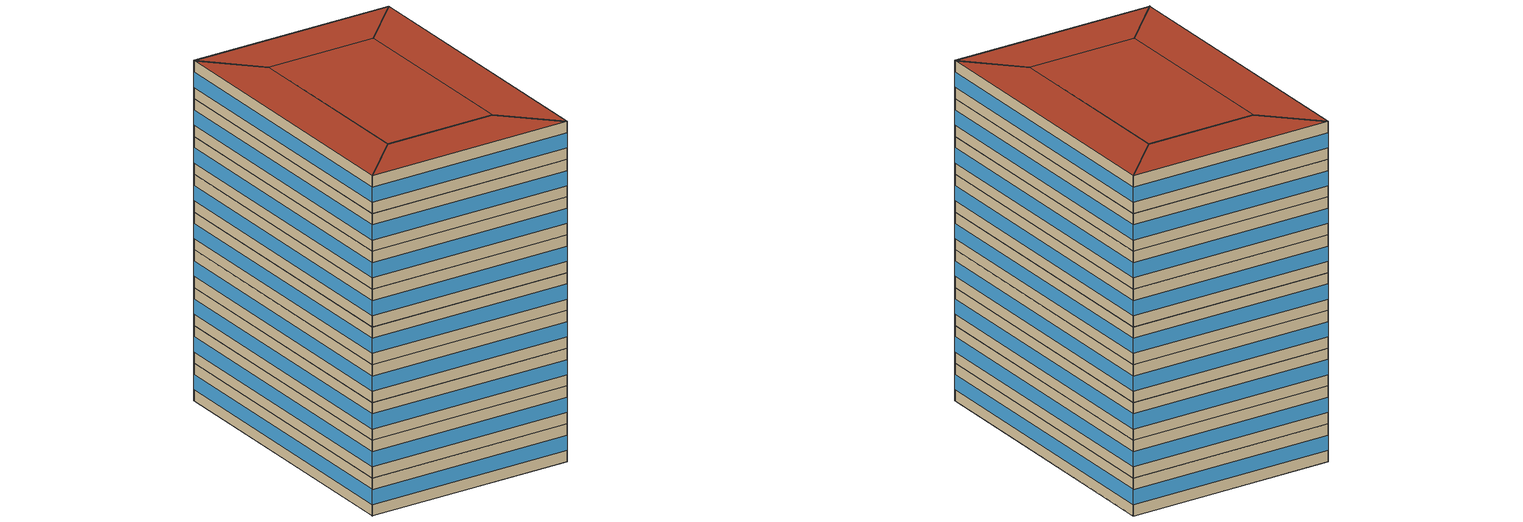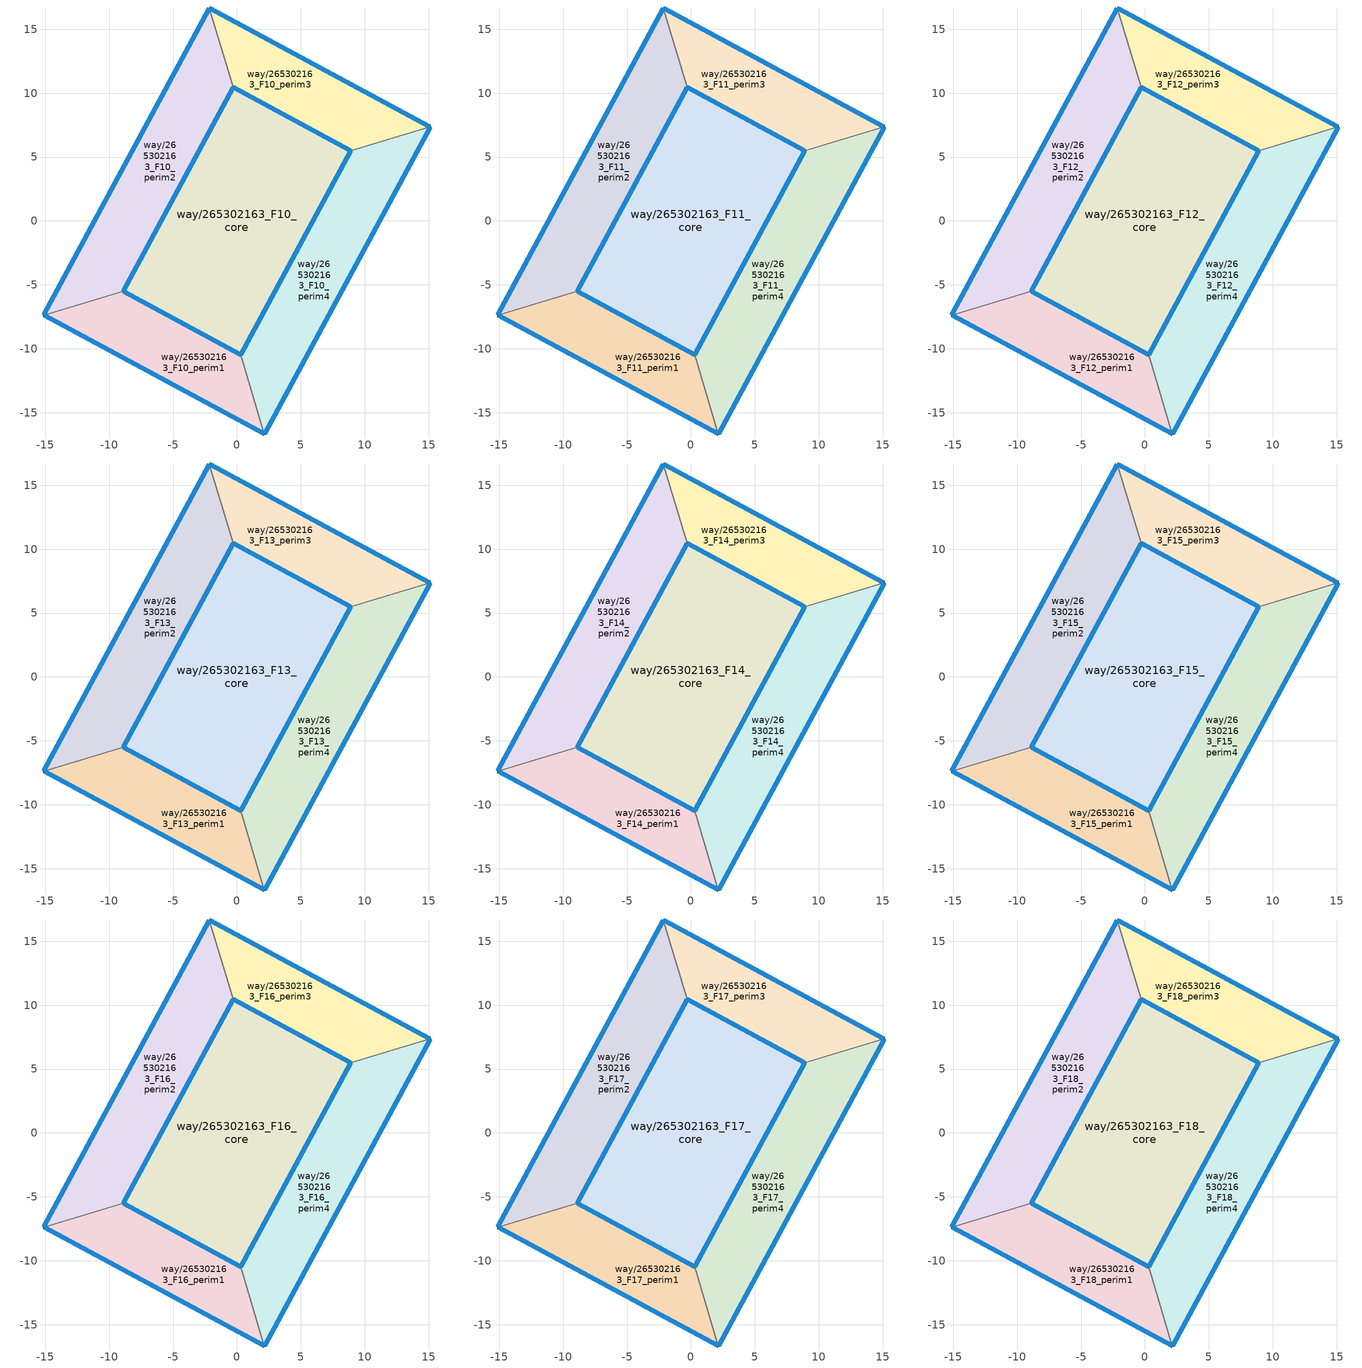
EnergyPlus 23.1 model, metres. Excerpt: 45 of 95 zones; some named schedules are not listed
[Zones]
way/265302163_F10_perim1
 floor to way/265302163_F9_perim1 (Floor_Construction): 2.15,-16.66 0.3,-10.47 -8.91,-5.5 -15.1,-7.35 z35
 wall outside (Wall_Construction): 2.15,-16.66 -15.1,-7.35 / -8.91,-5.5 0.3,-10.47 z35:38.5
 wall to way/265302163_F10_perim4 (Wall_Construction): 0.3,-10.47 2.15,-16.66 z35:38.5
 wall to way/265302163_F10_perim2 (Wall_Construction): -15.1,-7.35 -8.91,-5.5 z35:38.5
 window (Window_Construction): 2.14,-16.65 -15.09,-7.36 / -8.9,-5.5 0.29,-10.46 z36.05:37.45
way/265302163_F10_perim2
 floor to way/265302163_F9_perim2 (Floor_Construction): -8.91,-5.5 -0.3,10.46 -2.15,16.66 -15.1,-7.35 z35
 wall outside (Wall_Construction): -15.1,-7.35 -2.15,16.66 / -0.3,10.46 -8.91,-5.5 z35:38.5
 wall to way/265302163_F10_perim3 (Wall_Construction): -2.15,16.66 -0.3,10.46 z35:38.5
 window (Window_Construction): -15.09,-7.34 -2.16,16.64 / -0.3,10.46 -8.9,-5.49 z36.05:37.45
way/265302163_F10_perim3
 floor to way/265302163_F9_perim3 (Floor_Construction): 15.1,7.35 -2.15,16.66 -0.3,10.46 8.91,5.5 z35
 wall outside (Wall_Construction): -2.15,16.66 15.1,7.35 / 8.91,5.5 -0.3,10.46 z35:38.5
 wall to way/265302163_F10_perim4 (Wall_Construction): 15.1,7.35 8.91,5.5 z35:38.5
 window (Window_Construction): -2.15,16.65 15.09,7.36 / 8.9,5.5 -0.3,10.46 z36.05:37.45
way/265302163_F10_perim4
 floor to way/265302163_F9_perim4 (Floor_Construction): 2.15,-16.66 15.1,7.35 8.91,5.5 0.3,-10.47 z35
 wall outside (Wall_Construction): 15.1,7.35 2.15,-16.66 / 0.3,-10.47 8.91,5.5 z35:38.5
 window (Window_Construction): 15.09,7.34 2.16,-16.64 / 0.3,-10.46 8.9,5.49 z36.05:37.45
way/265302163_F10_core
 floor to way/265302163_F9_core (Floor_Construction): 8.91,5.5 0.3,-10.47 -8.91,-5.5 -0.3,10.46 z35
 wall outside (Wall_Construction): -8.91,-5.5 0.3,-10.47 8.91,5.5 -0.3,10.46 -8.91,-5.5 z35:38.5
 window (Window_Construction): -8.9,-5.5 0.29,-10.46 / 8.9,5.5 -0.3,10.46 / -0.3,10.46 -8.9,-5.49 / 0.3,-10.46 8.9,5.49 z36.05:37.45
way/265302163_F11_perim1
 floor to way/265302163_F10_perim1 (Floor_Construction): 2.15,-16.66 0.3,-10.47 -8.91,-5.5 -15.1,-7.35 z38.5
 wall outside (Wall_Construction): 2.15,-16.66 -15.1,-7.35 / -8.91,-5.5 0.3,-10.47 z38.5:42
 wall to way/265302163_F11_perim4 (Wall_Construction): 0.3,-10.47 2.15,-16.66 z38.5:42
 wall to way/265302163_F11_perim2 (Wall_Construction): -15.1,-7.35 -8.91,-5.5 z38.5:42
 window (Window_Construction): 2.14,-16.65 -15.09,-7.36 / -8.9,-5.5 0.29,-10.46 z39.55:40.95
way/265302163_F11_perim2
 floor to way/265302163_F10_perim2 (Floor_Construction): -8.91,-5.5 -0.3,10.46 -2.15,16.66 -15.1,-7.35 z38.5
 wall outside (Wall_Construction): -15.1,-7.35 -2.15,16.66 / -0.3,10.46 -8.91,-5.5 z38.5:42
 wall to way/265302163_F11_perim3 (Wall_Construction): -2.15,16.66 -0.3,10.46 z38.5:42
 window (Window_Construction): -15.09,-7.34 -2.16,16.64 / -0.3,10.46 -8.9,-5.49 z39.55:40.95
way/265302163_F11_perim3
 floor to way/265302163_F10_perim3 (Floor_Construction): 15.1,7.35 -2.15,16.66 -0.3,10.46 8.91,5.5 z38.5
 wall outside (Wall_Construction): -2.15,16.66 15.1,7.35 / 8.91,5.5 -0.3,10.46 z38.5:42
 wall to way/265302163_F11_perim4 (Wall_Construction): 15.1,7.35 8.91,5.5 z38.5:42
 window (Window_Construction): -2.15,16.65 15.09,7.36 / 8.9,5.5 -0.3,10.46 z39.55:40.95
way/265302163_F11_perim4
 floor to way/265302163_F10_perim4 (Floor_Construction): 2.15,-16.66 15.1,7.35 8.91,5.5 0.3,-10.47 z38.5
 wall outside (Wall_Construction): 15.1,7.35 2.15,-16.66 / 0.3,-10.47 8.91,5.5 z38.5:42
 window (Window_Construction): 15.09,7.34 2.16,-16.64 / 0.3,-10.46 8.9,5.49 z39.55:40.95
way/265302163_F11_core
 floor to way/265302163_F10_core (Floor_Construction): 8.91,5.5 0.3,-10.47 -8.91,-5.5 -0.3,10.46 z38.5
 wall outside (Wall_Construction): -8.91,-5.5 0.3,-10.47 8.91,5.5 -0.3,10.46 -8.91,-5.5 z38.5:42
 window (Window_Construction): -8.9,-5.5 0.29,-10.46 / 8.9,5.5 -0.3,10.46 / -0.3,10.46 -8.9,-5.49 / 0.3,-10.46 8.9,5.49 z39.55:40.95
way/265302163_F12_perim1
 floor to way/265302163_F11_perim1 (Floor_Construction): 2.15,-16.66 0.3,-10.47 -8.91,-5.5 -15.1,-7.35 z42
 wall outside (Wall_Construction): 2.15,-16.66 -15.1,-7.35 / -8.91,-5.5 0.3,-10.47 z42:45.5
 wall to way/265302163_F12_perim4 (Wall_Construction): 0.3,-10.47 2.15,-16.66 z42:45.5
 wall to way/265302163_F12_perim2 (Wall_Construction): -15.1,-7.35 -8.91,-5.5 z42:45.5
 window (Window_Construction): 2.14,-16.65 -15.09,-7.36 / -8.9,-5.5 0.29,-10.46 z43.05:44.45
way/265302163_F12_perim2
 floor to way/265302163_F11_perim2 (Floor_Construction): -8.91,-5.5 -0.3,10.46 -2.15,16.66 -15.1,-7.35 z42
 wall outside (Wall_Construction): -15.1,-7.35 -2.15,16.66 / -0.3,10.46 -8.91,-5.5 z42:45.5
 wall to way/265302163_F12_perim3 (Wall_Construction): -2.15,16.66 -0.3,10.46 z42:45.5
 window (Window_Construction): -15.09,-7.34 -2.16,16.64 / -0.3,10.46 -8.9,-5.49 z43.05:44.45
way/265302163_F12_perim3
 floor to way/265302163_F11_perim3 (Floor_Construction): 15.1,7.35 -2.15,16.66 -0.3,10.46 8.91,5.5 z42
 wall outside (Wall_Construction): -2.15,16.66 15.1,7.35 / 8.91,5.5 -0.3,10.46 z42:45.5
 wall to way/265302163_F12_perim4 (Wall_Construction): 15.1,7.35 8.91,5.5 z42:45.5
 window (Window_Construction): -2.15,16.65 15.09,7.36 / 8.9,5.5 -0.3,10.46 z43.05:44.45
way/265302163_F12_perim4
 floor to way/265302163_F11_perim4 (Floor_Construction): 2.15,-16.66 15.1,7.35 8.91,5.5 0.3,-10.47 z42
 wall outside (Wall_Construction): 15.1,7.35 2.15,-16.66 / 0.3,-10.47 8.91,5.5 z42:45.5
 window (Window_Construction): 15.09,7.34 2.16,-16.64 / 0.3,-10.46 8.9,5.49 z43.05:44.45
way/265302163_F12_core
 floor to way/265302163_F11_core (Floor_Construction): 8.91,5.5 0.3,-10.47 -8.91,-5.5 -0.3,10.46 z42
 wall outside (Wall_Construction): -8.91,-5.5 0.3,-10.47 8.91,5.5 -0.3,10.46 -8.91,-5.5 z42:45.5
 window (Window_Construction): -8.9,-5.5 0.29,-10.46 / 8.9,5.5 -0.3,10.46 / -0.3,10.46 -8.9,-5.49 / 0.3,-10.46 8.9,5.49 z43.05:44.45
way/265302163_F13_perim1
 floor to way/265302163_F12_perim1 (Floor_Construction): 2.15,-16.66 0.3,-10.47 -8.91,-5.5 -15.1,-7.35 z45.5
 wall outside (Wall_Construction): 2.15,-16.66 -15.1,-7.35 / -8.91,-5.5 0.3,-10.47 z45.5:49
 wall to way/265302163_F13_perim4 (Wall_Construction): 0.3,-10.47 2.15,-16.66 z45.5:49
 wall to way/265302163_F13_perim2 (Wall_Construction): -15.1,-7.35 -8.91,-5.5 z45.5:49
 window (Window_Construction): 2.14,-16.65 -15.09,-7.36 / -8.9,-5.5 0.29,-10.46 z46.55:47.95
way/265302163_F13_perim2
 floor to way/265302163_F12_perim2 (Floor_Construction): -8.91,-5.5 -0.3,10.46 -2.15,16.66 -15.1,-7.35 z45.5
 wall outside (Wall_Construction): -15.1,-7.35 -2.15,16.66 / -0.3,10.46 -8.91,-5.5 z45.5:49
 wall to way/265302163_F13_perim3 (Wall_Construction): -2.15,16.66 -0.3,10.46 z45.5:49
 window (Window_Construction): -15.09,-7.34 -2.16,16.64 / -0.3,10.46 -8.9,-5.49 z46.55:47.95
way/265302163_F13_perim3
 floor to way/265302163_F12_perim3 (Floor_Construction): 15.1,7.35 -2.15,16.66 -0.3,10.46 8.91,5.5 z45.5
 wall outside (Wall_Construction): -2.15,16.66 15.1,7.35 / 8.91,5.5 -0.3,10.46 z45.5:49
 wall to way/265302163_F13_perim4 (Wall_Construction): 15.1,7.35 8.91,5.5 z45.5:49
 window (Window_Construction): -2.15,16.65 15.09,7.36 / 8.9,5.5 -0.3,10.46 z46.55:47.95
way/265302163_F13_perim4
 floor to way/265302163_F12_perim4 (Floor_Construction): 2.15,-16.66 15.1,7.35 8.91,5.5 0.3,-10.47 z45.5
 wall outside (Wall_Construction): 15.1,7.35 2.15,-16.66 / 0.3,-10.47 8.91,5.5 z45.5:49
 window (Window_Construction): 15.09,7.34 2.16,-16.64 / 0.3,-10.46 8.9,5.49 z46.55:47.95
way/265302163_F13_core
 floor to way/265302163_F12_core (Floor_Construction): 8.91,5.5 0.3,-10.47 -8.91,-5.5 -0.3,10.46 z45.5
 wall outside (Wall_Construction): -8.91,-5.5 0.3,-10.47 8.91,5.5 -0.3,10.46 -8.91,-5.5 z45.5:49
 window (Window_Construction): -8.9,-5.5 0.29,-10.46 / 8.9,5.5 -0.3,10.46 / -0.3,10.46 -8.9,-5.49 / 0.3,-10.46 8.9,5.49 z46.55:47.95
way/265302163_F14_perim1
 floor to way/265302163_F13_perim1 (Floor_Construction): 2.15,-16.66 0.3,-10.47 -8.91,-5.5 -15.1,-7.35 z49
 wall outside (Wall_Construction): 2.15,-16.66 -15.1,-7.35 / -8.91,-5.5 0.3,-10.47 z49:52.5
 wall to way/265302163_F14_perim4 (Wall_Construction): 0.3,-10.47 2.15,-16.66 z49:52.5
 wall to way/265302163_F14_perim2 (Wall_Construction): -15.1,-7.35 -8.91,-5.5 z49:52.5
 window (Window_Construction): 2.14,-16.65 -15.09,-7.36 / -8.9,-5.5 0.29,-10.46 z50.05:51.45
way/265302163_F14_perim2
 floor to way/265302163_F13_perim2 (Floor_Construction): -8.91,-5.5 -0.3,10.46 -2.15,16.66 -15.1,-7.35 z49
 wall outside (Wall_Construction): -15.1,-7.35 -2.15,16.66 / -0.3,10.46 -8.91,-5.5 z49:52.5
 wall to way/265302163_F14_perim3 (Wall_Construction): -2.15,16.66 -0.3,10.46 z49:52.5
 window (Window_Construction): -15.09,-7.34 -2.16,16.64 / -0.3,10.46 -8.9,-5.49 z50.05:51.45
way/265302163_F14_perim3
 floor to way/265302163_F13_perim3 (Floor_Construction): 15.1,7.35 -2.15,16.66 -0.3,10.46 8.91,5.5 z49
 wall outside (Wall_Construction): -2.15,16.66 15.1,7.35 / 8.91,5.5 -0.3,10.46 z49:52.5
 wall to way/265302163_F14_perim4 (Wall_Construction): 15.1,7.35 8.91,5.5 z49:52.5
 window (Window_Construction): -2.15,16.65 15.09,7.36 / 8.9,5.5 -0.3,10.46 z50.05:51.45
way/265302163_F14_perim4
 floor to way/265302163_F13_perim4 (Floor_Construction): 2.15,-16.66 15.1,7.35 8.91,5.5 0.3,-10.47 z49
 wall outside (Wall_Construction): 15.1,7.35 2.15,-16.66 / 0.3,-10.47 8.91,5.5 z49:52.5
 window (Window_Construction): 15.09,7.34 2.16,-16.64 / 0.3,-10.46 8.9,5.49 z50.05:51.45
way/265302163_F14_core
 floor to way/265302163_F13_core (Floor_Construction): 8.91,5.5 0.3,-10.47 -8.91,-5.5 -0.3,10.46 z49
 wall outside (Wall_Construction): -8.91,-5.5 0.3,-10.47 8.91,5.5 -0.3,10.46 -8.91,-5.5 z49:52.5
 window (Window_Construction): -8.9,-5.5 0.29,-10.46 / 8.9,5.5 -0.3,10.46 / -0.3,10.46 -8.9,-5.49 / 0.3,-10.46 8.9,5.49 z50.05:51.45
way/265302163_F15_perim1
 floor to way/265302163_F14_perim1 (Floor_Construction): 2.15,-16.66 0.3,-10.47 -8.91,-5.5 -15.1,-7.35 z52.5
 wall outside (Wall_Construction): 2.15,-16.66 -15.1,-7.35 / -8.91,-5.5 0.3,-10.47 z52.5:56
 wall to way/265302163_F15_perim4 (Wall_Construction): 0.3,-10.47 2.15,-16.66 z52.5:56
 wall to way/265302163_F15_perim2 (Wall_Construction): -15.1,-7.35 -8.91,-5.5 z52.5:56
 window (Window_Construction): 2.14,-16.65 -15.09,-7.36 / -8.9,-5.5 0.29,-10.46 z53.55:54.95
way/265302163_F15_perim2
 floor to way/265302163_F14_perim2 (Floor_Construction): -8.91,-5.5 -0.3,10.46 -2.15,16.66 -15.1,-7.35 z52.5
 wall outside (Wall_Construction): -15.1,-7.35 -2.15,16.66 / -0.3,10.46 -8.91,-5.5 z52.5:56
 wall to way/265302163_F15_perim3 (Wall_Construction): -2.15,16.66 -0.3,10.46 z52.5:56
 window (Window_Construction): -15.09,-7.34 -2.16,16.64 / -0.3,10.46 -8.9,-5.49 z53.55:54.95
way/265302163_F15_perim3
 floor to way/265302163_F14_perim3 (Floor_Construction): 15.1,7.35 -2.15,16.66 -0.3,10.46 8.91,5.5 z52.5
 wall outside (Wall_Construction): -2.15,16.66 15.1,7.35 / 8.91,5.5 -0.3,10.46 z52.5:56
 wall to way/265302163_F15_perim4 (Wall_Construction): 15.1,7.35 8.91,5.5 z52.5:56
 window (Window_Construction): -2.15,16.65 15.09,7.36 / 8.9,5.5 -0.3,10.46 z53.55:54.95
way/265302163_F15_perim4
 floor to way/265302163_F14_perim4 (Floor_Construction): 2.15,-16.66 15.1,7.35 8.91,5.5 0.3,-10.47 z52.5
 wall outside (Wall_Construction): 15.1,7.35 2.15,-16.66 / 0.3,-10.47 8.91,5.5 z52.5:56
 window (Window_Construction): 15.09,7.34 2.16,-16.64 / 0.3,-10.46 8.9,5.49 z53.55:54.95
way/265302163_F15_core
 floor to way/265302163_F14_core (Floor_Construction): 8.91,5.5 0.3,-10.47 -8.91,-5.5 -0.3,10.46 z52.5
 wall outside (Wall_Construction): -8.91,-5.5 0.3,-10.47 8.91,5.5 -0.3,10.46 -8.91,-5.5 z52.5:56
 window (Window_Construction): -8.9,-5.5 0.29,-10.46 / 8.9,5.5 -0.3,10.46 / -0.3,10.46 -8.9,-5.49 / 0.3,-10.46 8.9,5.49 z53.55:54.95
way/265302163_F16_perim1
 floor to way/265302163_F15_perim1 (Floor_Construction): 2.15,-16.66 0.3,-10.47 -8.91,-5.5 -15.1,-7.35 z56
 wall outside (Wall_Construction): 2.15,-16.66 -15.1,-7.35 / -8.91,-5.5 0.3,-10.47 z56:59.5
 wall to way/265302163_F16_perim4 (Wall_Construction): 0.3,-10.47 2.15,-16.66 z56:59.5
 wall to way/265302163_F16_perim2 (Wall_Construction): -15.1,-7.35 -8.91,-5.5 z56:59.5
 window (Window_Construction): 2.14,-16.65 -15.09,-7.36 / -8.9,-5.5 0.29,-10.46 z57.05:58.45
way/265302163_F16_perim2
 floor to way/265302163_F15_perim2 (Floor_Construction): -8.91,-5.5 -0.3,10.46 -2.15,16.66 -15.1,-7.35 z56
 wall outside (Wall_Construction): -15.1,-7.35 -2.15,16.66 / -0.3,10.46 -8.91,-5.5 z56:59.5
 wall to way/265302163_F16_perim3 (Wall_Construction): -2.15,16.66 -0.3,10.46 z56:59.5
 window (Window_Construction): -15.09,-7.34 -2.16,16.64 / -0.3,10.46 -8.9,-5.49 z57.05:58.45
way/265302163_F16_perim3
 floor to way/265302163_F15_perim3 (Floor_Construction): 15.1,7.35 -2.15,16.66 -0.3,10.46 8.91,5.5 z56
 wall outside (Wall_Construction): -2.15,16.66 15.1,7.35 / 8.91,5.5 -0.3,10.46 z56:59.5
 wall to way/265302163_F16_perim4 (Wall_Construction): 15.1,7.35 8.91,5.5 z56:59.5
 window (Window_Construction): -2.15,16.65 15.09,7.36 / 8.9,5.5 -0.3,10.46 z57.05:58.45
way/265302163_F16_perim4
 floor to way/265302163_F15_perim4 (Floor_Construction): 2.15,-16.66 15.1,7.35 8.91,5.5 0.3,-10.47 z56
 wall outside (Wall_Construction): 15.1,7.35 2.15,-16.66 / 0.3,-10.47 8.91,5.5 z56:59.5
 window (Window_Construction): 15.09,7.34 2.16,-16.64 / 0.3,-10.46 8.9,5.49 z57.05:58.45
way/265302163_F16_core
 floor to way/265302163_F15_core (Floor_Construction): 8.91,5.5 0.3,-10.47 -8.91,-5.5 -0.3,10.46 z56
 wall outside (Wall_Construction): -8.91,-5.5 0.3,-10.47 8.91,5.5 -0.3,10.46 -8.91,-5.5 z56:59.5
 window (Window_Construction): -8.9,-5.5 0.29,-10.46 / 8.9,5.5 -0.3,10.46 / -0.3,10.46 -8.9,-5.49 / 0.3,-10.46 8.9,5.49 z57.05:58.45
way/265302163_F17_perim1
 floor to way/265302163_F16_perim1 (Floor_Construction): 2.15,-16.66 0.3,-10.47 -8.91,-5.5 -15.1,-7.35 z59.5
 wall outside (Wall_Construction): 2.15,-16.66 -15.1,-7.35 / -8.91,-5.5 0.3,-10.47 z59.5:63
 wall to way/265302163_F17_perim4 (Wall_Construction): 0.3,-10.47 2.15,-16.66 z59.5:63
 wall to way/265302163_F17_perim2 (Wall_Construction): -15.1,-7.35 -8.91,-5.5 z59.5:63
 window (Window_Construction): 2.14,-16.65 -15.09,-7.36 / -8.9,-5.5 0.29,-10.46 z60.55:61.95
way/265302163_F17_perim2
 floor to way/265302163_F16_perim2 (Floor_Construction): -8.91,-5.5 -0.3,10.46 -2.15,16.66 -15.1,-7.35 z59.5
 wall outside (Wall_Construction): -15.1,-7.35 -2.15,16.66 / -0.3,10.46 -8.91,-5.5 z59.5:63
 wall to way/265302163_F17_perim3 (Wall_Construction): -2.15,16.66 -0.3,10.46 z59.5:63
 window (Window_Construction): -15.09,-7.34 -2.16,16.64 / -0.3,10.46 -8.9,-5.49 z60.55:61.95
way/265302163_F17_perim3
 floor to way/265302163_F16_perim3 (Floor_Construction): 15.1,7.35 -2.15,16.66 -0.3,10.46 8.91,5.5 z59.5
 wall outside (Wall_Construction): -2.15,16.66 15.1,7.35 / 8.91,5.5 -0.3,10.46 z59.5:63
 wall to way/265302163_F17_perim4 (Wall_Construction): 15.1,7.35 8.91,5.5 z59.5:63
 window (Window_Construction): -2.15,16.65 15.09,7.36 / 8.9,5.5 -0.3,10.46 z60.55:61.95
way/265302163_F17_perim4
 floor to way/265302163_F16_perim4 (Floor_Construction): 2.15,-16.66 15.1,7.35 8.91,5.5 0.3,-10.47 z59.5
 wall outside (Wall_Construction): 15.1,7.35 2.15,-16.66 / 0.3,-10.47 8.91,5.5 z59.5:63
 window (Window_Construction): 15.09,7.34 2.16,-16.64 / 0.3,-10.46 8.9,5.49 z60.55:61.95
way/265302163_F17_core
 floor to way/265302163_F16_core (Floor_Construction): 8.91,5.5 0.3,-10.47 -8.91,-5.5 -0.3,10.46 z59.5
 wall outside (Wall_Construction): -8.91,-5.5 0.3,-10.47 8.91,5.5 -0.3,10.46 -8.91,-5.5 z59.5:63
 window (Window_Construction): -8.9,-5.5 0.29,-10.46 / 8.9,5.5 -0.3,10.46 / -0.3,10.46 -8.9,-5.49 / 0.3,-10.46 8.9,5.49 z60.55:61.95
way/265302163_F18_perim1
 floor to way/265302163_F17_perim1 (Floor_Construction): 2.15,-16.66 0.3,-10.47 -8.91,-5.5 -15.1,-7.35 z63
 wall outside (Wall_Construction): 2.15,-16.66 -15.1,-7.35 / -8.91,-5.5 0.3,-10.47 z63:66.5
 wall to way/265302163_F18_perim4 (Wall_Construction): 0.3,-10.47 2.15,-16.66 z63:66.5
 wall to way/265302163_F18_perim2 (Wall_Construction): -15.1,-7.35 -8.91,-5.5 z63:66.5
 window (Window_Construction): 2.14,-16.65 -15.09,-7.36 / -8.9,-5.5 0.29,-10.46 z64.05:65.45
 roof outside (Roof_Construction): 0.3,-10.47 2.15,-16.66 -15.1,-7.35 -8.91,-5.5 z66.5
way/265302163_F18_perim2
 floor to way/265302163_F17_perim2 (Floor_Construction): -8.91,-5.5 -0.3,10.46 -2.15,16.66 -15.1,-7.35 z63
 wall outside (Wall_Construction): -15.1,-7.35 -2.15,16.66 / -0.3,10.46 -8.91,-5.5 z63:66.5
 wall to way/265302163_F18_perim3 (Wall_Construction): -2.15,16.66 -0.3,10.46 z63:66.5
 window (Window_Construction): -15.09,-7.34 -2.16,16.64 / -0.3,10.46 -8.9,-5.49 z64.05:65.45
 roof outside (Roof_Construction): -2.15,16.66 -0.3,10.46 -8.91,-5.5 -15.1,-7.35 z66.5
way/265302163_F18_perim3
 floor to way/265302163_F17_perim3 (Floor_Construction): 15.1,7.35 -2.15,16.66 -0.3,10.46 8.91,5.5 z63
 wall outside (Wall_Construction): -2.15,16.66 15.1,7.35 / 8.91,5.5 -0.3,10.46 z63:66.5
 wall to way/265302163_F18_perim4 (Wall_Construction): 15.1,7.35 8.91,5.5 z63:66.5
 window (Window_Construction): -2.15,16.65 15.09,7.36 / 8.9,5.5 -0.3,10.46 z64.05:65.45
 roof outside (Roof_Construction): 15.1,7.35 8.91,5.5 -0.3,10.46 -2.15,16.66 z66.5
way/265302163_F18_perim4
 floor to way/265302163_F17_perim4 (Floor_Construction): 2.15,-16.66 15.1,7.35 8.91,5.5 0.3,-10.47 z63
 wall outside (Wall_Construction): 15.1,7.35 2.15,-16.66 / 0.3,-10.47 8.91,5.5 z63:66.5
 window (Window_Construction): 15.09,7.34 2.16,-16.64 / 0.3,-10.46 8.9,5.49 z64.05:65.45
 roof outside (Roof_Construction): 15.1,7.35 2.15,-16.66 0.3,-10.47 8.91,5.5 z66.5
way/265302163_F18_core
 floor to way/265302163_F17_core (Floor_Construction): 8.91,5.5 0.3,-10.47 -8.91,-5.5 -0.3,10.46 z63
 wall outside (Wall_Construction): -8.91,-5.5 0.3,-10.47 8.91,5.5 -0.3,10.46 -8.91,-5.5 z63:66.5
 window (Window_Construction): -8.9,-5.5 0.29,-10.46 / 8.9,5.5 -0.3,10.46 / -0.3,10.46 -8.9,-5.49 / 0.3,-10.46 8.9,5.49 z64.05:65.45
 roof outside (Roof_Construction): 0.3,-10.47 8.91,5.5 -0.3,10.46 -8.91,-5.5 z66.5
[Building]
OpenUBEM_Building: North Axis=0; Terrain=City; Solar Distribution=FullExterior
[Site:Location]
New.York-Central.Park.Obs-Belvedere.Castle: Latitude=40.77889; Longitude=-73.9692; Time Zone=-5; Elevation=48
[SizingPeriod:WeatherFileDays]
AnnualSizingPeriod: Begin Month=1; Begin Day of Month=1; End Month=12; End Day of Month=31; Day of Week for Start Day=Monday; Use Weather File Daylight Saving Period=No; Use Weather File Rain and Snow Indicators=No
[SITE:WATERMAINSTEMPERATURE]
Calculation Method=CorrelationFromWeatherFile
[MATERIAL:NOMASS] Roughness=MediumRough; Thermal Absorptance=0.9; Solar Absorptance=0.7; Visible Absorptance=0.7
Name | Thermal Resistance
Roof_Assembly | 5.49451
Wall_Assembly | 1.69205
Floor_Assembly | 3.08642
[WINDOWMATERIAL:SIMPLEGLAZINGSYSTEM]
Window_Material: UFactor=2.044; Solar Heat Gain Coefficient=0.36; Visible Transmittance=0.6
[CONSTRUCTION]
Roof_Construction: Roof_Assembly
Wall_Construction: Wall_Assembly
Floor_Construction: Floor_Assembly
Window_Construction: Window_Material
[ZONE] Type=1; Multiplier=1; Ceiling Height=autocalculate; Volume=autocalculate; Floor Area=autocalculate; Part of Total Floor Area=Yes
way/265302163_F10_perim1; way/265302163_F11_perim1; way/265302163_F12_perim1; way/265302163_F13_perim1; way/265302163_F14_perim1; way/265302163_F15_perim1; way/265302163_F16_perim1; way/265302163_F17_perim1; way/265302163_F18_perim1; way/265302163_F10_perim2; way/265302163_F11_perim2; way/265302163_F12_perim2; way/265302163_F13_perim2; way/265302163_F14_perim2; way/265302163_F15_perim2; way/265302163_F16_perim2; way/265302163_F17_perim2; way/265302163_F18_perim2; way/265302163_F10_perim3; way/265302163_F11_perim3; way/265302163_F12_perim3; way/265302163_F13_perim3; way/265302163_F14_perim3; way/265302163_F15_perim3; way/265302163_F16_perim3; way/265302163_F17_perim3; way/265302163_F18_perim3; way/265302163_F10_perim4; way/265302163_F11_perim4; way/265302163_F12_perim4; way/265302163_F13_perim4; way/265302163_F14_perim4; way/265302163_F15_perim4; way/265302163_F16_perim4; way/265302163_F17_perim4; way/265302163_F18_perim4; way/265302163_F10_core; way/265302163_F11_core; way/265302163_F12_core; way/265302163_F13_core; way/265302163_F14_core; way/265302163_F15_core; way/265302163_F16_core; way/265302163_F17_core; way/265302163_F18_core
[PEOPLE] Number of People Schedule=Occupancy_Schedule_LargeOffice; Number of People Calculation Method=People/Area; People per Floor Area=0.0538213; Fraction Radiant=0.3; Sensible Heat Fraction=autocalculate; Activity Level Schedule=Activity_Level; Carbon Dioxide Generation Rate=3.82e-08; Enable ASHRAE 55 Comfort Warnings=No; Mean Radiant Temperature Calculation Type=ZoneAveraged; Clothing Insulation Calculation Method=ClothingInsulationSchedule; Cold Stress Temperature Threshold=15.56; Heat Stress Temperature Threshold=30
Name | Zone or ZoneList or Space or SpaceList
People_way/265302163_F10_core | way/265302163_F10_core
People_way/265302163_F11_core | way/265302163_F11_core
People_way/265302163_F12_core | way/265302163_F12_core
People_way/265302163_F13_core | way/265302163_F13_core
People_way/265302163_F14_core | way/265302163_F14_core
People_way/265302163_F15_core | way/265302163_F15_core
People_way/265302163_F16_core | way/265302163_F16_core
People_way/265302163_F17_core | way/265302163_F17_core
People_way/265302163_F18_core | way/265302163_F18_core
People_way/265302163_F10_perim1 | way/265302163_F10_perim1
People_way/265302163_F11_perim1 | way/265302163_F11_perim1
People_way/265302163_F12_perim1 | way/265302163_F12_perim1
People_way/265302163_F13_perim1 | way/265302163_F13_perim1
People_way/265302163_F14_perim1 | way/265302163_F14_perim1
People_way/265302163_F15_perim1 | way/265302163_F15_perim1
People_way/265302163_F16_perim1 | way/265302163_F16_perim1
People_way/265302163_F17_perim1 | way/265302163_F17_perim1
People_way/265302163_F18_perim1 | way/265302163_F18_perim1
People_way/265302163_F10_perim2 | way/265302163_F10_perim2
People_way/265302163_F11_perim2 | way/265302163_F11_perim2
People_way/265302163_F12_perim2 | way/265302163_F12_perim2
People_way/265302163_F13_perim2 | way/265302163_F13_perim2
People_way/265302163_F14_perim2 | way/265302163_F14_perim2
People_way/265302163_F15_perim2 | way/265302163_F15_perim2
People_way/265302163_F16_perim2 | way/265302163_F16_perim2
People_way/265302163_F17_perim2 | way/265302163_F17_perim2
People_way/265302163_F18_perim2 | way/265302163_F18_perim2
People_way/265302163_F10_perim3 | way/265302163_F10_perim3
People_way/265302163_F11_perim3 | way/265302163_F11_perim3
People_way/265302163_F12_perim3 | way/265302163_F12_perim3
People_way/265302163_F13_perim3 | way/265302163_F13_perim3
People_way/265302163_F14_perim3 | way/265302163_F14_perim3
People_way/265302163_F15_perim3 | way/265302163_F15_perim3
People_way/265302163_F16_perim3 | way/265302163_F16_perim3
People_way/265302163_F17_perim3 | way/265302163_F17_perim3
People_way/265302163_F18_perim3 | way/265302163_F18_perim3
People_way/265302163_F10_perim4 | way/265302163_F10_perim4
People_way/265302163_F11_perim4 | way/265302163_F11_perim4
People_way/265302163_F12_perim4 | way/265302163_F12_perim4
People_way/265302163_F13_perim4 | way/265302163_F13_perim4
People_way/265302163_F14_perim4 | way/265302163_F14_perim4
People_way/265302163_F15_perim4 | way/265302163_F15_perim4
People_way/265302163_F16_perim4 | way/265302163_F16_perim4
People_way/265302163_F17_perim4 | way/265302163_F17_perim4
People_way/265302163_F18_perim4 | way/265302163_F18_perim4
[LIGHTS] Schedule=Lighting_Schedule_LargeOffice; Design Level Calculation Method=Watts/Area; Watts per Zone Floor Area=10.76; Return Air Fraction=0; Fraction Radiant=0.42; Fraction Visible=0; Fraction Replaceable=1; EndUse Subcategory=General; Return Air Fraction Calculated from Plenum Temperature=No; Return Air Fraction Function of Plenum Temperature Coefficient 1=0; Return Air Fraction Function of Plenum Temperature Coefficient 2=0
Name | Zone or ZoneList or Space or SpaceList
Lights_way/265302163_F10_core | way/265302163_F10_core
Lights_way/265302163_F11_core | way/265302163_F11_core
Lights_way/265302163_F12_core | way/265302163_F12_core
Lights_way/265302163_F13_core | way/265302163_F13_core
Lights_way/265302163_F14_core | way/265302163_F14_core
Lights_way/265302163_F15_core | way/265302163_F15_core
Lights_way/265302163_F16_core | way/265302163_F16_core
Lights_way/265302163_F17_core | way/265302163_F17_core
Lights_way/265302163_F18_core | way/265302163_F18_core
Lights_way/265302163_F10_perim1 | way/265302163_F10_perim1
Lights_way/265302163_F11_perim1 | way/265302163_F11_perim1
Lights_way/265302163_F12_perim1 | way/265302163_F12_perim1
Lights_way/265302163_F13_perim1 | way/265302163_F13_perim1
Lights_way/265302163_F14_perim1 | way/265302163_F14_perim1
Lights_way/265302163_F15_perim1 | way/265302163_F15_perim1
Lights_way/265302163_F16_perim1 | way/265302163_F16_perim1
Lights_way/265302163_F17_perim1 | way/265302163_F17_perim1
Lights_way/265302163_F18_perim1 | way/265302163_F18_perim1
Lights_way/265302163_F10_perim2 | way/265302163_F10_perim2
Lights_way/265302163_F11_perim2 | way/265302163_F11_perim2
Lights_way/265302163_F12_perim2 | way/265302163_F12_perim2
Lights_way/265302163_F13_perim2 | way/265302163_F13_perim2
Lights_way/265302163_F14_perim2 | way/265302163_F14_perim2
Lights_way/265302163_F15_perim2 | way/265302163_F15_perim2
Lights_way/265302163_F16_perim2 | way/265302163_F16_perim2
Lights_way/265302163_F17_perim2 | way/265302163_F17_perim2
Lights_way/265302163_F18_perim2 | way/265302163_F18_perim2
Lights_way/265302163_F10_perim3 | way/265302163_F10_perim3
Lights_way/265302163_F11_perim3 | way/265302163_F11_perim3
Lights_way/265302163_F12_perim3 | way/265302163_F12_perim3
Lights_way/265302163_F13_perim3 | way/265302163_F13_perim3
Lights_way/265302163_F14_perim3 | way/265302163_F14_perim3
Lights_way/265302163_F15_perim3 | way/265302163_F15_perim3
Lights_way/265302163_F16_perim3 | way/265302163_F16_perim3
Lights_way/265302163_F17_perim3 | way/265302163_F17_perim3
Lights_way/265302163_F18_perim3 | way/265302163_F18_perim3
Lights_way/265302163_F10_perim4 | way/265302163_F10_perim4
Lights_way/265302163_F11_perim4 | way/265302163_F11_perim4
Lights_way/265302163_F12_perim4 | way/265302163_F12_perim4
Lights_way/265302163_F13_perim4 | way/265302163_F13_perim4
Lights_way/265302163_F14_perim4 | way/265302163_F14_perim4
Lights_way/265302163_F15_perim4 | way/265302163_F15_perim4
Lights_way/265302163_F16_perim4 | way/265302163_F16_perim4
Lights_way/265302163_F17_perim4 | way/265302163_F17_perim4
Lights_way/265302163_F18_perim4 | way/265302163_F18_perim4
[ELECTRICEQUIPMENT] Schedule=Equipment_Schedule_LargeOffice; Design Level Calculation Method=Watts/Area; Watts per Zone Floor Area=10.76; Fraction Latent=0; Fraction Radiant=0.5; Fraction Lost=0; EndUse Subcategory=General
Name | Zone or ZoneList or Space or SpaceList
Equipment_way/265302163_F10_core | way/265302163_F10_core
Equipment_way/265302163_F11_core | way/265302163_F11_core
Equipment_way/265302163_F12_core | way/265302163_F12_core
Equipment_way/265302163_F13_core | way/265302163_F13_core
Equipment_way/265302163_F14_core | way/265302163_F14_core
Equipment_way/265302163_F15_core | way/265302163_F15_core
Equipment_way/265302163_F16_core | way/265302163_F16_core
Equipment_way/265302163_F17_core | way/265302163_F17_core
Equipment_way/265302163_F18_core | way/265302163_F18_core
Equipment_way/265302163_F10_perim1 | way/265302163_F10_perim1
Equipment_way/265302163_F11_perim1 | way/265302163_F11_perim1
Equipment_way/265302163_F12_perim1 | way/265302163_F12_perim1
Equipment_way/265302163_F13_perim1 | way/265302163_F13_perim1
Equipment_way/265302163_F14_perim1 | way/265302163_F14_perim1
Equipment_way/265302163_F15_perim1 | way/265302163_F15_perim1
Equipment_way/265302163_F16_perim1 | way/265302163_F16_perim1
Equipment_way/265302163_F17_perim1 | way/265302163_F17_perim1
Equipment_way/265302163_F18_perim1 | way/265302163_F18_perim1
Equipment_way/265302163_F10_perim2 | way/265302163_F10_perim2
Equipment_way/265302163_F11_perim2 | way/265302163_F11_perim2
Equipment_way/265302163_F12_perim2 | way/265302163_F12_perim2
Equipment_way/265302163_F13_perim2 | way/265302163_F13_perim2
Equipment_way/265302163_F14_perim2 | way/265302163_F14_perim2
Equipment_way/265302163_F15_perim2 | way/265302163_F15_perim2
Equipment_way/265302163_F16_perim2 | way/265302163_F16_perim2
Equipment_way/265302163_F17_perim2 | way/265302163_F17_perim2
Equipment_way/265302163_F18_perim2 | way/265302163_F18_perim2
Equipment_way/265302163_F10_perim3 | way/265302163_F10_perim3
Equipment_way/265302163_F11_perim3 | way/265302163_F11_perim3
Equipment_way/265302163_F12_perim3 | way/265302163_F12_perim3
Equipment_way/265302163_F13_perim3 | way/265302163_F13_perim3
Equipment_way/265302163_F14_perim3 | way/265302163_F14_perim3
Equipment_way/265302163_F15_perim3 | way/265302163_F15_perim3
Equipment_way/265302163_F16_perim3 | way/265302163_F16_perim3
Equipment_way/265302163_F17_perim3 | way/265302163_F17_perim3
Equipment_way/265302163_F18_perim3 | way/265302163_F18_perim3
Equipment_way/265302163_F10_perim4 | way/265302163_F10_perim4
Equipment_way/265302163_F11_perim4 | way/265302163_F11_perim4
Equipment_way/265302163_F12_perim4 | way/265302163_F12_perim4
Equipment_way/265302163_F13_perim4 | way/265302163_F13_perim4
Equipment_way/265302163_F14_perim4 | way/265302163_F14_perim4
Equipment_way/265302163_F15_perim4 | way/265302163_F15_perim4
Equipment_way/265302163_F16_perim4 | way/265302163_F16_perim4
Equipment_way/265302163_F17_perim4 | way/265302163_F17_perim4
Equipment_way/265302163_F18_perim4 | way/265302163_F18_perim4
[ZONEINFILTRATION:DESIGNFLOWRATE] Schedule=Infiltration_Schedule_LargeOffice; Design Flow Rate Calculation Method=Flow/ExteriorWallArea; Flow Rate per Exterior Surface Area=0.000285; Constant Term Coefficient=1; Temperature Term Coefficient=0; Velocity Term Coefficient=0; Velocity Squared Term Coefficient=0
Name | Zone or ZoneList or Space or SpaceList
Infiltration_way/265302163_F10_core | way/265302163_F10_core
Infiltration_way/265302163_F11_core | way/265302163_F11_core
Infiltration_way/265302163_F12_core | way/265302163_F12_core
Infiltration_way/265302163_F13_core | way/265302163_F13_core
Infiltration_way/265302163_F14_core | way/265302163_F14_core
Infiltration_way/265302163_F15_core | way/265302163_F15_core
Infiltration_way/265302163_F16_core | way/265302163_F16_core
Infiltration_way/265302163_F17_core | way/265302163_F17_core
Infiltration_way/265302163_F18_core | way/265302163_F18_core
Infiltration_way/265302163_F10_perim1 | way/265302163_F10_perim1
Infiltration_way/265302163_F11_perim1 | way/265302163_F11_perim1
Infiltration_way/265302163_F12_perim1 | way/265302163_F12_perim1
Infiltration_way/265302163_F13_perim1 | way/265302163_F13_perim1
Infiltration_way/265302163_F14_perim1 | way/265302163_F14_perim1
Infiltration_way/265302163_F15_perim1 | way/265302163_F15_perim1
Infiltration_way/265302163_F16_perim1 | way/265302163_F16_perim1
Infiltration_way/265302163_F17_perim1 | way/265302163_F17_perim1
Infiltration_way/265302163_F18_perim1 | way/265302163_F18_perim1
Infiltration_way/265302163_F10_perim2 | way/265302163_F10_perim2
Infiltration_way/265302163_F11_perim2 | way/265302163_F11_perim2
Infiltration_way/265302163_F12_perim2 | way/265302163_F12_perim2
Infiltration_way/265302163_F13_perim2 | way/265302163_F13_perim2
Infiltration_way/265302163_F14_perim2 | way/265302163_F14_perim2
Infiltration_way/265302163_F15_perim2 | way/265302163_F15_perim2
Infiltration_way/265302163_F16_perim2 | way/265302163_F16_perim2
Infiltration_way/265302163_F17_perim2 | way/265302163_F17_perim2
Infiltration_way/265302163_F18_perim2 | way/265302163_F18_perim2
Infiltration_way/265302163_F10_perim3 | way/265302163_F10_perim3
Infiltration_way/265302163_F11_perim3 | way/265302163_F11_perim3
Infiltration_way/265302163_F12_perim3 | way/265302163_F12_perim3
Infiltration_way/265302163_F13_perim3 | way/265302163_F13_perim3
Infiltration_way/265302163_F14_perim3 | way/265302163_F14_perim3
Infiltration_way/265302163_F15_perim3 | way/265302163_F15_perim3
Infiltration_way/265302163_F16_perim3 | way/265302163_F16_perim3
Infiltration_way/265302163_F17_perim3 | way/265302163_F17_perim3
Infiltration_way/265302163_F18_perim3 | way/265302163_F18_perim3
Infiltration_way/265302163_F10_perim4 | way/265302163_F10_perim4
Infiltration_way/265302163_F11_perim4 | way/265302163_F11_perim4
Infiltration_way/265302163_F12_perim4 | way/265302163_F12_perim4
Infiltration_way/265302163_F13_perim4 | way/265302163_F13_perim4
Infiltration_way/265302163_F14_perim4 | way/265302163_F14_perim4
Infiltration_way/265302163_F15_perim4 | way/265302163_F15_perim4
Infiltration_way/265302163_F16_perim4 | way/265302163_F16_perim4
Infiltration_way/265302163_F17_perim4 | way/265302163_F17_perim4
Infiltration_way/265302163_F18_perim4 | way/265302163_F18_perim4
[HVACTEMPLATE:THERMOSTAT] Heating Setpoint Schedule=Heating_Setpoint_LargeOffice; Cooling Setpoint Schedule=Cooling_Setpoint_LargeOffice
way/265302163_F0_core_Thermostat; way/265302163_F1_core_Thermostat; way/265302163_F2_core_Thermostat; way/265302163_F3_core_Thermostat; way/265302163_F4_core_Thermostat; way/265302163_F5_core_Thermostat; way/265302163_F6_core_Thermostat; way/265302163_F7_core_Thermostat; way/265302163_F8_core_Thermostat; way/265302163_F9_core_Thermostat; way/265302163_F10_core_Thermostat; way/265302163_F11_core_Thermostat; way/265302163_F12_core_Thermostat; way/265302163_F13_core_Thermostat; way/265302163_F14_core_Thermostat; way/265302163_F15_core_Thermostat; way/265302163_F16_core_Thermostat; way/265302163_F17_core_Thermostat; way/265302163_F18_core_Thermostat; way/265302163_F0_perim1_Thermostat; way/265302163_F1_perim1_Thermostat; way/265302163_F2_perim1_Thermostat; way/265302163_F3_perim1_Thermostat; way/265302163_F4_perim1_Thermostat; way/265302163_F5_perim1_Thermostat; way/265302163_F6_perim1_Thermostat; way/265302163_F7_perim1_Thermostat; way/265302163_F8_perim1_Thermostat; way/265302163_F9_perim1_Thermostat; way/265302163_F10_perim1_Thermostat; way/265302163_F11_perim1_Thermostat; way/265302163_F12_perim1_Thermostat; way/265302163_F13_perim1_Thermostat; way/265302163_F14_perim1_Thermostat; way/265302163_F15_perim1_Thermostat; way/265302163_F16_perim1_Thermostat; way/265302163_F17_perim1_Thermostat; way/265302163_F18_perim1_Thermostat; way/265302163_F0_perim2_Thermostat; way/265302163_F1_perim2_Thermostat; way/265302163_F2_perim2_Thermostat; way/265302163_F3_perim2_Thermostat; way/265302163_F4_perim2_Thermostat; way/265302163_F5_perim2_Thermostat; way/265302163_F6_perim2_Thermostat; way/265302163_F7_perim2_Thermostat; way/265302163_F8_perim2_Thermostat; way/265302163_F9_perim2_Thermostat; way/265302163_F10_perim2_Thermostat; way/265302163_F11_perim2_Thermostat; way/265302163_F12_perim2_Thermostat; way/265302163_F13_perim2_Thermostat; way/265302163_F14_perim2_Thermostat; way/265302163_F15_perim2_Thermostat; way/265302163_F16_perim2_Thermostat; way/265302163_F17_perim2_Thermostat; way/265302163_F18_perim2_Thermostat; way/265302163_F0_perim3_Thermostat; way/265302163_F1_perim3_Thermostat; way/265302163_F2_perim3_Thermostat; way/265302163_F3_perim3_Thermostat; way/265302163_F4_perim3_Thermostat; way/265302163_F5_perim3_Thermostat; way/265302163_F6_perim3_Thermostat; way/265302163_F7_perim3_Thermostat; way/265302163_F8_perim3_Thermostat; way/265302163_F9_perim3_Thermostat; way/265302163_F10_perim3_Thermostat; way/265302163_F11_perim3_Thermostat; way/265302163_F12_perim3_Thermostat; way/265302163_F13_perim3_Thermostat; way/265302163_F14_perim3_Thermostat; way/265302163_F15_perim3_Thermostat; way/265302163_F16_perim3_Thermostat; way/265302163_F17_perim3_Thermostat; way/265302163_F18_perim3_Thermostat; way/265302163_F0_perim4_Thermostat; way/265302163_F1_perim4_Thermostat; way/265302163_F2_perim4_Thermostat; way/265302163_F3_perim4_Thermostat; way/265302163_F4_perim4_Thermostat; way/265302163_F5_perim4_Thermostat; way/265302163_F6_perim4_Thermostat; way/265302163_F7_perim4_Thermostat; way/265302163_F8_perim4_Thermostat; way/265302163_F9_perim4_Thermostat; way/265302163_F10_perim4_Thermostat; way/265302163_F11_perim4_Thermostat; way/265302163_F12_perim4_Thermostat; way/265302163_F13_perim4_Thermostat; way/265302163_F14_perim4_Thermostat; way/265302163_F15_perim4_Thermostat; way/265302163_F16_perim4_Thermostat; way/265302163_F17_perim4_Thermostat; way/265302163_F18_perim4_Thermostat
[HVACTEMPLATE:ZONE:VAV] Template VAV System=way/265302163_VAV_Sys; Supply Air Maximum Flow Rate=autosize; Zone Minimum Air Flow Input Method=Constant; Constant Minimum Air Flow Fraction=0.3; Outdoor Air Method=Flow/Person; Outdoor Air Flow Rate per Person=0.01; Outdoor Air Flow Rate per Zone Floor Area=0; Outdoor Air Flow Rate per Zone=0; Reheat Coil Type=HotWater; Damper Heating Action=Reverse; Baseboard Heating Type=None; Baseboard Heating Capacity=autosize; Zone Cooling Design Supply Air Temperature Input Method=SystemSupplyAirTemperature; Zone Cooling Design Supply Air Temperature=12.8; Zone Cooling Design Supply Air Temperature Difference=11.11; Zone Heating Design Supply Air Temperature Input Method=SupplyAirTemperature; Zone Heating Design Supply Air Temperature=50; Zone Heating Design Supply Air Temperature Difference=30
Name | Template Thermostat
way/265302163_F10_core | way/265302163_F10_core_Thermostat
way/265302163_F11_core | way/265302163_F11_core_Thermostat
way/265302163_F12_core | way/265302163_F12_core_Thermostat
way/265302163_F13_core | way/265302163_F13_core_Thermostat
way/265302163_F14_core | way/265302163_F14_core_Thermostat
way/265302163_F15_core | way/265302163_F15_core_Thermostat
way/265302163_F16_core | way/265302163_F16_core_Thermostat
way/265302163_F17_core | way/265302163_F17_core_Thermostat
way/265302163_F18_core | way/265302163_F18_core_Thermostat
way/265302163_F10_perim1 | way/265302163_F10_perim1_Thermostat
way/265302163_F11_perim1 | way/265302163_F11_perim1_Thermostat
way/265302163_F12_perim1 | way/265302163_F12_perim1_Thermostat
way/265302163_F13_perim1 | way/265302163_F13_perim1_Thermostat
way/265302163_F14_perim1 | way/265302163_F14_perim1_Thermostat
way/265302163_F15_perim1 | way/265302163_F15_perim1_Thermostat
way/265302163_F16_perim1 | way/265302163_F16_perim1_Thermostat
way/265302163_F17_perim1 | way/265302163_F17_perim1_Thermostat
way/265302163_F18_perim1 | way/265302163_F18_perim1_Thermostat
way/265302163_F10_perim2 | way/265302163_F10_perim2_Thermostat
way/265302163_F11_perim2 | way/265302163_F11_perim2_Thermostat
way/265302163_F12_perim2 | way/265302163_F12_perim2_Thermostat
way/265302163_F13_perim2 | way/265302163_F13_perim2_Thermostat
way/265302163_F14_perim2 | way/265302163_F14_perim2_Thermostat
way/265302163_F15_perim2 | way/265302163_F15_perim2_Thermostat
way/265302163_F16_perim2 | way/265302163_F16_perim2_Thermostat
way/265302163_F17_perim2 | way/265302163_F17_perim2_Thermostat
way/265302163_F18_perim2 | way/265302163_F18_perim2_Thermostat
way/265302163_F10_perim3 | way/265302163_F10_perim3_Thermostat
way/265302163_F11_perim3 | way/265302163_F11_perim3_Thermostat
way/265302163_F12_perim3 | way/265302163_F12_perim3_Thermostat
way/265302163_F13_perim3 | way/265302163_F13_perim3_Thermostat
way/265302163_F14_perim3 | way/265302163_F14_perim3_Thermostat
way/265302163_F15_perim3 | way/265302163_F15_perim3_Thermostat
way/265302163_F16_perim3 | way/265302163_F16_perim3_Thermostat
way/265302163_F17_perim3 | way/265302163_F17_perim3_Thermostat
way/265302163_F18_perim3 | way/265302163_F18_perim3_Thermostat
way/265302163_F10_perim4 | way/265302163_F10_perim4_Thermostat
way/265302163_F11_perim4 | way/265302163_F11_perim4_Thermostat
way/265302163_F12_perim4 | way/265302163_F12_perim4_Thermostat
way/265302163_F13_perim4 | way/265302163_F13_perim4_Thermostat
way/265302163_F14_perim4 | way/265302163_F14_perim4_Thermostat
way/265302163_F15_perim4 | way/265302163_F15_perim4_Thermostat
way/265302163_F16_perim4 | way/265302163_F16_perim4_Thermostat
way/265302163_F17_perim4 | way/265302163_F17_perim4_Thermostat
way/265302163_F18_perim4 | way/265302163_F18_perim4_Thermostat
[HVACTEMPLATE:SYSTEM:VAV]
way/265302163_VAV_Sys: Supply Fan Maximum Flow Rate=autosize; Supply Fan Minimum Flow Rate=autosize; Supply Fan Total Efficiency=0.6084; Supply Fan Delta Pressure=1389.42; Supply Fan Motor Efficiency=0.9; Supply Fan Motor in Air Stream Fraction=1; Cooling Coil Type=ChilledWater; Cooling Coil Design Setpoint=12.8; Heating Coil Type=HotWater; Heating Coil Design Setpoint=10; Gas Heating Coil Efficiency=0.8; Gas Heating Coil Parasitic Electric Load=0; Preheat Coil Type=None; Preheat Coil Design Setpoint=7.2; Gas Preheat Coil Efficiency=0.8; Gas Preheat Coil Parasitic Electric Load=0; Maximum Outdoor Air Flow Rate=autosize; Minimum Outdoor Air Flow Rate=autosize; Minimum Outdoor Air Control Type=ProportionalMinimum; Economizer Type=DifferentialDryBulb; Economizer Lockout=NoLockout; Supply Fan Placement=DrawThrough; Supply Fan PartLoad Power Coefficients=InletVaneDampers; Night Cycle Control=StayOff; Heat Recovery Type=None; Sensible Heat Recovery Effectiveness=0.7; Latent Heat Recovery Effectiveness=0.65; Cooling Coil Setpoint Reset Type=Warmest; Heating Coil Setpoint Reset Type=None; Dehumidification Control Type=None; Dehumidification Setpoint=60; Humidifier Type=None; Humidifier Rated Capacity=1e-06; Humidifier Rated Electric Power=autosize; Humidifier Setpoint=30; Sizing Option=NonCoincident; Return Fan=No; Return Fan Total Efficiency=0.7; Return Fan Delta Pressure=500; Return Fan Motor Efficiency=0.9; Return Fan Motor in Air Stream Fraction=1; Return Fan PartLoad Power Coefficients=InletVaneDampers
[HVACTEMPLATE:PLANT:CHILLEDWATERLOOP]
OpenUBEM_CHW_Loop: Pump Control Type=Intermittent; Chiller Plant Operation Scheme Type=Default; Chilled Water Design Setpoint=6.67; Chilled Water Pump Configuration=ConstantPrimaryNoSecondary; Primary Chilled Water Pump Rated Head=179352; Secondary Chilled Water Pump Rated Head=179352; Condenser Plant Operation Scheme Type=Default; Condenser Water Design Setpoint=29.4; Condenser Water Pump Rated Head=179352; Chilled Water Setpoint Reset Type=None; Chilled Water Setpoint at Outdoor DryBulb Low=12.2; Chilled Water Reset Outdoor DryBulb Low=15.6; Chilled Water Setpoint at Outdoor DryBulb High=6.7; Chilled Water Reset Outdoor DryBulb High=26.7; Chilled Water Primary Pump Type=SinglePump; Chilled Water Secondary Pump Type=SinglePump; Condenser Water Pump Type=SinglePump; Chilled Water Supply Side Bypass Pipe=Yes; Chilled Water Demand Side Bypass Pipe=Yes; Condenser Water Supply Side Bypass Pipe=Yes; Condenser Water Demand Side Bypass Pipe=Yes; Fluid Type=Water; Loop Design Delta Temperature=8.33; Chilled Water Load Distribution Scheme=SequentialLoad; Condenser Water Load Distribution Scheme=SequentialLoad
[HVACTEMPLATE:PLANT:CHILLER]
OpenUBEM_Chiller: Chiller Type=ElectricCentrifugalChiller; Capacity=autosize; Nominal COP=6.908; Condenser Type=WaterCooled; Priority=1; Sizing Factor=1; Minimum Part Load Ratio=0; Maximum Part Load Ratio=1; Optimum Part Load Ratio=1; Minimum Unloading Ratio=0.25; Leaving Chilled Water Lower Temperature Limit=5
[HVACTEMPLATE:PLANT:TOWER]
OpenUBEM_Tower: Tower Type=TwoSpeed; High Speed Nominal Capacity=autosize; High Speed Fan Power=autosize; Low Speed Nominal Capacity=autosize; Low Speed Fan Power=autosize; Free Convection Capacity=autosize; Priority=1; Sizing Factor=1; Template Plant Loop Type=ChilledWater
[HVACTEMPLATE:PLANT:HOTWATERLOOP]
OpenUBEM_HW_Loop: Pump Control Type=Intermittent; Hot Water Plant Operation Scheme Type=Default; Hot Water Design Setpoint=60; Hot Water Pump Configuration=ConstantFlow; Hot Water Pump Rated Head=179352; Hot Water Setpoint Reset Type=None; Hot Water Setpoint at Outdoor DryBulb Low=82.2; Hot Water Reset Outdoor DryBulb Low=-6.7; Hot Water Setpoint at Outdoor DryBulb High=65.6; Hot Water Reset Outdoor DryBulb High=10; Hot Water Pump Type=SinglePump; Supply Side Bypass Pipe=Yes; Demand Side Bypass Pipe=Yes; Fluid Type=Water; Loop Design Delta Temperature=11; Load Distribution Scheme=SequentialLoad
[HVACTEMPLATE:PLANT:BOILER]
OpenUBEM_HW_Boiler: Boiler Type=CondensingHotWaterBoiler; Capacity=autosize; Efficiency=0.945; Fuel Type=NaturalGas; Priority=1; Sizing Factor=1; Minimum Part Load Ratio=0; Maximum Part Load Ratio=1.1; Optimum Part Load Ratio=1; Water Outlet Upper Temperature Limit=100; Template Plant Loop Type=HotWater
[SCHEDULE:COMPACT]
Occupancy_Schedule_LargeOffice: Through: 12/31, For: Weekdays, Until: 06:00, 0, Until: 07:00, 0.1, Until: 08:00, 0.2, Until: 12:00, 0.95, Until: 13:00, 0.5, Until: 17:00, 0.95, Until: 18:00, 0.3, Until: 22:00, 0.1, Until: 24:00, 0.05, For: Saturday, Until: 06:00, 0, Until: 08:00, 0.1, Until: 12:00, 0.3, Until: 17:00, 0.1, Until: 19:00, 0.05, Until: 24:00, 0, For: AllOtherDays, Until: 06:00, 0, Until: 18:00, 0.05, Until: 24:00, 0
Lighting_Schedule_LargeOffice: Through: 12/31, For: Weekdays, Until: 05:00, 0.04184, Until: 07:00, 0.08368, Until: 08:00, 0.25105, Until: 17:00, 0.75314, Until: 18:00, 0.41841, Until: 20:00, 0.25105, Until: 22:00, 0.16736, Until: 23:00, 0.08368, Until: 24:00, 0.04184, For: Saturday, Until: 06:00, 0.04184, Until: 08:00, 0.08368, Until: 12:00, 0.25105, Until: 17:00, 0.12552, Until: 24:00, 0.04184, For: AllOtherDays, Until: 24:00, 0.04184
Equipment_Schedule_LargeOffice: Through: 12/31, For: Weekdays, Until: 06:00, 0.307674, Until: 08:00, 0.381235, Until: 12:00, 0.857778, Until: 13:00, 0.76247, Until: 17:00, 0.857778, Until: 18:00, 0.476543, Until: 24:00, 0.381235, For: Saturday, Until: 06:00, 0.230755, Until: 08:00, 0.381235, Until: 12:00, 0.476543, Until: 17:00, 0.33358, Until: 19:00, 0.285926, Until: 24:00, 0.230755, For: AllOtherDays, Until: 06:00, 0.230755, Until: 18:00, 0.285926, Until: 24:00, 0.230755
Infiltration_Schedule_LargeOffice: Through: 12/31, For: Weekdays, Until: 06:00, 1, Until: 07:00, 0.25, Until: 08:00, 0.25, Until: 12:00, 0.25, Until: 13:00, 0.25, Until: 17:00, 0.25, Until: 18:00, 0.25, Until: 22:00, 0.25, Until: 24:00, 0.25, For: Saturday, Until: 06:00, 1, Until: 08:00, 0.25, Until: 12:00, 0.25, Until: 17:00, 0.25, Until: 19:00, 0.25, Until: 24:00, 1, For: AllOtherDays, Until: 06:00, 1, Until: 18:00, 0.25, Until: 24:00, 1
[Schedule:Constant]
Activity_Level: Hourly Value=120
